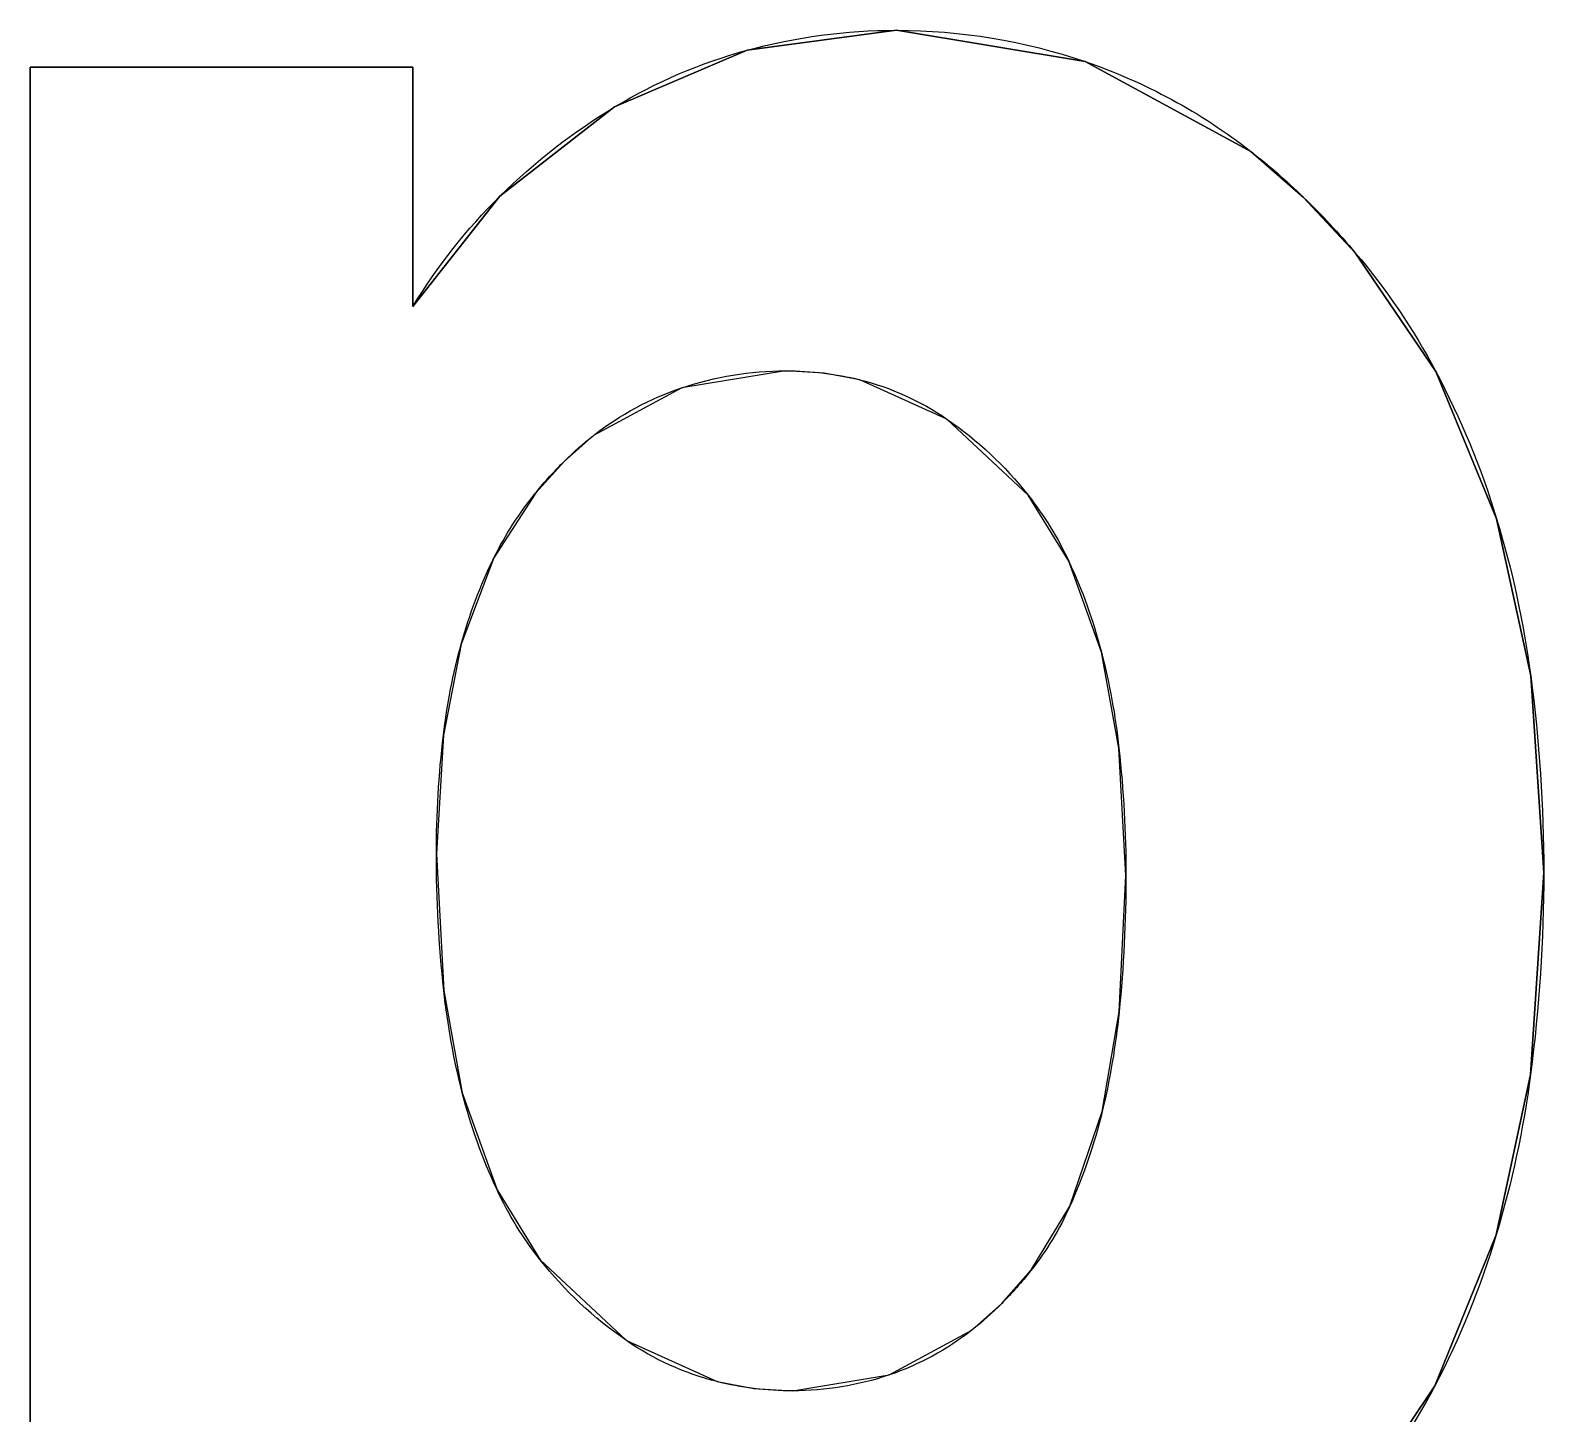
# Model space of a CAD drawing. Header units: millimetres. Extents: x -366 to 353, y -421 to 421.
# Drawn here: x -96.27 to -90.8, y -169.08 to -164.07 of the extents above; entities that cross this region are included whole.
import ezdxf

# ---------------------------------------------------------------- set-up
doc = ezdxf.new("R2010")
doc.units = ezdxf.units.MM
doc.header["$MEASUREMENT"] = 0
doc.layers.add('layer 1', color=7, linetype='Continuous')

msp = doc.modelspace()

# ---------------------------------------------------------------- linework, layer by layer
at = {"layer": 'layer 1', "color": 242}
for points, knots in [([(-96.274, -164.2041), (-96.274, -164.2041), (-96.274, -172.3404), (-96.274, -172.3404), (-96.274, -172.3404), (-96.274, -172.3404), (-96.274, -172.3404), (-96.274, -172.3404), (-96.274, -172.3404), (-96.274, -172.3404), (-94.7882, -172.3404), (-94.7882, -172.3404), (-94.7882, -172.3404), (-94.7882, -172.3404), (-94.7882, -172.3404), (-94.7882, -172.3404), (-94.7882, -172.3404), (-94.7882, -172.3404), (-94.7882, -169.3712), (-94.7882, -169.3712), (-94.7882, -169.3712), (-94.7882, -169.3712), (-94.7882, -169.3712), (-94.7882, -169.3712), (-94.7882, -169.3712), (-94.7882, -169.3712), (-94.3415, -169.8056), (-94.3415, -169.8056), (-94.3415, -169.8056), (-94.3415, -169.8056), (-94.3415, -169.8056), (-94.3415, -169.8056), (-94.3415, -169.8056), (-94.3415, -169.8056), (-93.9924, -170.0372), (-93.9924, -170.0372), (-93.9924, -170.0372), (-93.9924, -170.0372), (-93.9924, -170.0372), (-93.9924, -170.0372), (-93.9924, -170.0372), (-93.9924, -170.0372), (-93.6018, -170.1799), (-93.6018, -170.1799), (-93.6018, -170.1799), (-93.6018, -170.1799), (-93.6018, -170.1799), (-93.6018, -170.1799), (-93.6018, -170.1799), (-93.6018, -170.1799), (-93.1489, -170.2314), (-93.1489, -170.2314), (-93.1489, -170.2314), (-93.1489, -170.2314), (-93.1489, -170.2314), (-93.1489, -170.2314), (-93.1489, -170.2314), (-93.1489, -170.2314), (-92.9122, -170.219), (-92.9122, -170.219), (-92.9122, -170.219), (-92.9122, -170.219), (-92.9122, -170.219), (-92.9122, -170.219), (-92.9122, -170.219), (-92.9122, -170.219), (-92.69, -170.1829), (-92.69, -170.1829), (-92.69, -170.1829), (-92.69, -170.1829), (-92.69, -170.1829), (-92.69, -170.1829), (-92.69, -170.1829), (-92.69, -170.1829), (-92.0679, -169.9257), (-92.0679, -169.9257), (-92.0679, -169.9257), (-92.0679, -169.9257), (-92.0679, -169.9257), (-92.0679, -169.9257), (-92.0679, -169.9257), (-92.0679, -169.9257), (-91.4833, -169.4128), (-91.4833, -169.4128), (-91.4833, -169.4128), (-91.4833, -169.4128), (-91.4833, -169.4128), (-91.4833, -169.4128), (-91.4833, -169.4128), (-91.4833, -169.4128), (-91.1904, -168.9761), (-91.1904, -168.9761), (-91.1904, -168.9761), (-91.1904, -168.9761), (-91.1904, -168.9761), (-91.1904, -168.9761), (-91.1904, -168.9761), (-91.1904, -168.9761), (-90.9677, -168.4297), (-90.9677, -168.4297), (-90.9677, -168.4297), (-90.9677, -168.4297), (-90.9677, -168.4297), (-90.9677, -168.4297), (-90.9677, -168.4297), (-90.9677, -168.4297), (-90.8436, -167.849), (-90.8436, -167.849), (-90.8436, -167.849), (-90.8436, -167.849), (-90.8436, -167.849), (-90.8436, -167.849), (-90.8436, -167.849), (-90.8436, -167.849), (-90.7959, -167.1179), (-90.7959, -167.1179), (-90.7959, -167.1179), (-90.7959, -167.1179), (-90.7959, -167.1179), (-90.7959, -167.1179), (-90.7959, -167.1179), (-90.7959, -167.1179), (-90.8431, -166.4061), (-90.8431, -166.4061), (-90.8431, -166.4061), (-90.8431, -166.4061), (-90.8431, -166.4061), (-90.8431, -166.4061), (-90.8431, -166.4061), (-90.8431, -166.4061), (-90.9664, -165.8386), (-90.9664, -165.8386), (-90.9664, -165.8386), (-90.9664, -165.8386), (-90.9664, -165.8386), (-90.9664, -165.8386), (-90.9664, -165.8386), (-90.9664, -165.8386), (-91.1868, -165.3052), (-91.1868, -165.3052), (-91.1868, -165.3052), (-91.1868, -165.3052), (-91.1868, -165.3052), (-91.1868, -165.3052), (-91.1868, -165.3052), (-91.1868, -165.3052), (-91.478, -164.8756), (-91.478, -164.8756), (-91.478, -164.8756), (-91.478, -164.8756), (-91.478, -164.8756), (-91.478, -164.8756), (-91.478, -164.8756), (-91.478, -164.8756), (-91.6662, -164.6743), (-91.6662, -164.6743), (-91.6662, -164.6743), (-91.6662, -164.6743), (-91.6662, -164.6743), (-91.6662, -164.6743), (-91.6662, -164.6743), (-91.6662, -164.6743), (-91.8561, -164.5089), (-91.8561, -164.5089), (-91.8561, -164.5089), (-91.8561, -164.5089), (-91.8561, -164.5089), (-91.8561, -164.5089), (-91.8561, -164.5089), (-91.8561, -164.5089), (-92.4557, -164.1842), (-92.4557, -164.1842), (-92.4557, -164.1842), (-92.4557, -164.1842), (-92.4557, -164.1842), (-92.4557, -164.1842), (-92.4557, -164.1842), (-92.4557, -164.1842), (-93.1384, -164.0709), (-93.1384, -164.0709), (-93.1384, -164.0709), (-93.1384, -164.0709), (-93.1384, -164.0709), (-93.1384, -164.0709), (-93.1384, -164.0709), (-93.1384, -164.0709), (-93.6788, -164.143), (-93.6788, -164.143), (-93.6788, -164.143), (-93.6788, -164.143), (-93.6788, -164.143), (-93.6788, -164.143), (-93.6788, -164.143), (-93.6788, -164.143), (-94.1589, -164.3484), (-94.1589, -164.3484), (-94.1589, -164.3484), (-94.1589, -164.3484), (-94.1589, -164.3484), (-94.1589, -164.3484), (-94.1589, -164.3484), (-94.1589, -164.3484), (-94.5738, -164.6712), (-94.5738, -164.6712), (-94.5738, -164.6712), (-94.5738, -164.6712), (-94.5738, -164.6712), (-94.5738, -164.6712), (-94.5738, -164.6712), (-94.5738, -164.6712), (-94.8887, -165.0699), (-94.8887, -165.0699), (-94.8887, -165.0699), (-94.8887, -165.0699), (-94.8887, -165.0699), (-94.8887, -165.0699), (-94.8887, -165.0699), (-94.8887, -165.0699), (-94.8887, -164.2041), (-94.8887, -164.2041), (-94.8887, -164.2041), (-94.8887, -164.2041), (-94.8887, -164.2041), (-94.8887, -164.2041), (-94.8887, -164.2041), (-94.8887, -164.2041), (-96.274, -164.2041), (-96.274, -164.2041)], [0, 0, 0, 0, 0.017241, 0.017241, 0.017241, 0.017241, 0.034483, 0.034483, 0.034483, 0.034483, 0.051724, 0.051724, 0.051724, 0.051724, 0.068966, 0.068966, 0.068966, 0.068966, 0.086207, 0.086207, 0.086207, 0.086207, 0.103448, 0.103448, 0.103448, 0.103448, 0.12069, 0.12069, 0.12069, 0.12069, 0.137931, 0.137931, 0.137931, 0.137931, 0.155172, 0.155172, 0.155172, 0.155172, 0.172414, 0.172414, 0.172414, 0.172414, 0.189655, 0.189655, 0.189655, 0.189655, 0.206897, 0.206897, 0.206897, 0.206897, 0.224138, 0.224138, 0.224138, 0.224138, 0.241379, 0.241379, 0.241379, 0.241379, 0.258621, 0.258621, 0.258621, 0.258621, 0.275862, 0.275862, 0.275862, 0.275862, 0.293103, 0.293103, 0.293103, 0.293103, 0.310345, 0.310345, 0.310345, 0.310345, 0.327586, 0.327586, 0.327586, 0.327586, 0.344828, 0.344828, 0.344828, 0.344828, 0.362069, 0.362069, 0.362069, 0.362069, 0.37931, 0.37931, 0.37931, 0.37931, 0.396552, 0.396552, 0.396552, 0.396552, 0.413793, 0.413793, 0.413793, 0.413793, 0.431034, 0.431034, 0.431034, 0.431034, 0.448276, 0.448276, 0.448276, 0.448276, 0.465517, 0.465517, 0.465517, 0.465517, 0.482759, 0.482759, 0.482759, 0.482759, 0.5, 0.5, 0.5, 0.5, 0.517241, 0.517241, 0.517241, 0.517241, 0.534483, 0.534483, 0.534483, 0.534483, 0.551724, 0.551724, 0.551724, 0.551724, 0.568966, 0.568966, 0.568966, 0.568966, 0.586207, 0.586207, 0.586207, 0.586207, 0.603448, 0.603448, 0.603448, 0.603448, 0.62069, 0.62069, 0.62069, 0.62069, 0.637931, 0.637931, 0.637931, 0.637931, 0.655172, 0.655172, 0.655172, 0.655172, 0.672414, 0.672414, 0.672414, 0.672414, 0.689655, 0.689655, 0.689655, 0.689655, 0.706897, 0.706897, 0.706897, 0.706897, 0.724138, 0.724138, 0.724138, 0.724138, 0.741379, 0.741379, 0.741379, 0.741379, 0.758621, 0.758621, 0.758621, 0.758621, 0.775862, 0.775862, 0.775862, 0.775862, 0.793103, 0.793103, 0.793103, 0.793103, 0.810345, 0.810345, 0.810345, 0.810345, 0.827586, 0.827586, 0.827586, 0.827586, 0.844828, 0.844828, 0.844828, 0.844828, 0.862069, 0.862069, 0.862069, 0.862069, 0.87931, 0.87931, 0.87931, 0.87931, 0.896552, 0.896552, 0.896552, 0.896552, 0.913793, 0.913793, 0.913793, 0.913793, 0.931034, 0.931034, 0.931034, 0.931034, 0.948276, 0.948276, 0.948276, 0.948276, 0.965517, 0.965517, 0.965517, 0.965517, 1, 1, 1, 1]), ([(-93.1384, -164.0709), (-93.3209, -164.0709), (-93.5027, -164.0951), (-93.6788, -164.143), (-93.6788, -164.143), (-93.6788, -164.143), (-93.1384, -164.0709), (-93.1384, -164.0709)], [0, 0, 0, 0, 0.333333, 0.333333, 0.333333, 0.333333, 1, 1, 1, 1]), ([(-92.4557, -164.1842), (-92.6755, -164.1092), (-92.9062, -164.0709), (-93.1384, -164.0709), (-93.1384, -164.0709), (-93.1384, -164.0709), (-92.4557, -164.1842), (-92.4557, -164.1842)], [0, 0, 0, 0, 0.333333, 0.333333, 0.333333, 0.333333, 1, 1, 1, 1]), ([(-93.6788, -164.143), (-93.8476, -164.1889), (-94.0092, -164.258), (-94.1589, -164.3484), (-94.1589, -164.3484), (-94.1589, -164.3484), (-93.6788, -164.143), (-93.6788, -164.143)], [0, 0, 0, 0, 0.333333, 0.333333, 0.333333, 0.333333, 1, 1, 1, 1]), ([(-96.274, -164.2041), (-96.274, -164.2041), (-96.274, -172.3404), (-96.274, -172.3404), (-96.274, -172.3404), (-96.274, -172.3404), (-96.274, -164.2041), (-96.274, -164.2041)], [0, 0, 0, 0, 0.333333, 0.333333, 0.333333, 0.333333, 1, 1, 1, 1]), ([(-94.8887, -164.2041), (-94.8887, -164.2041), (-96.274, -164.2041), (-96.274, -164.2041), (-96.274, -164.2041), (-96.274, -164.2041), (-94.8887, -164.2041), (-94.8887, -164.2041)], [0, 0, 0, 0, 0.333333, 0.333333, 0.333333, 0.333333, 1, 1, 1, 1]), ([(-94.8887, -165.0699), (-94.8887, -165.0699), (-94.8887, -164.2041), (-94.8887, -164.2041), (-94.8887, -164.2041), (-94.8887, -164.2041), (-94.8887, -165.0699), (-94.8887, -165.0699)], [0, 0, 0, 0, 0.333333, 0.333333, 0.333333, 0.333333, 1, 1, 1, 1]), ([(-91.8561, -164.5089), (-92.0364, -164.368), (-92.2391, -164.2582), (-92.4557, -164.1842), (-92.4557, -164.1842), (-92.4557, -164.1842), (-91.8561, -164.5089), (-91.8561, -164.5089)], [0, 0, 0, 0, 0.333333, 0.333333, 0.333333, 0.333333, 1, 1, 1, 1]), ([(-94.1589, -164.3484), (-94.3095, -164.4392), (-94.4487, -164.5475), (-94.5738, -164.6712), (-94.5738, -164.6712), (-94.5738, -164.6712), (-94.1589, -164.3484), (-94.1589, -164.3484)], [0, 0, 0, 0, 0.333333, 0.333333, 0.333333, 0.333333, 1, 1, 1, 1]), ([(-91.6662, -164.6743), (-91.7265, -164.6159), (-91.7899, -164.5606), (-91.8561, -164.5089), (-91.8561, -164.5089), (-91.8561, -164.5089), (-91.6662, -164.6743), (-91.6662, -164.6743)], [0, 0, 0, 0, 0.333333, 0.333333, 0.333333, 0.333333, 1, 1, 1, 1]), ([(-94.5738, -164.6712), (-94.6947, -164.7907), (-94.8004, -164.9246), (-94.8887, -165.0699), (-94.8887, -165.0699), (-94.8887, -165.0699), (-94.5738, -164.6712), (-94.5738, -164.6712)], [0, 0, 0, 0, 0.333333, 0.333333, 0.333333, 0.333333, 1, 1, 1, 1]), ([(-91.478, -164.8756), (-91.5374, -164.8055), (-91.6003, -164.7383), (-91.6662, -164.6743), (-91.6662, -164.6743), (-91.6662, -164.6743), (-91.478, -164.8756), (-91.478, -164.8756)], [0, 0, 0, 0, 0.333333, 0.333333, 0.333333, 0.333333, 1, 1, 1, 1]), ([(-91.1868, -165.3052), (-91.2682, -165.152), (-91.3658, -165.008), (-91.478, -164.8756), (-91.478, -164.8756), (-91.478, -164.8756), (-91.1868, -165.3052), (-91.1868, -165.3052)], [0, 0, 0, 0, 0.333333, 0.333333, 0.333333, 0.333333, 1, 1, 1, 1]), ([(-94.7773, -167.5446), (-94.7773, -167.5446), (-94.804, -167.0513), (-94.804, -167.0513), (-94.804, -167.0513), (-94.804, -167.0513), (-94.804, -167.0513), (-94.804, -167.0513), (-94.804, -167.0513), (-94.804, -167.0513), (-94.7787, -166.6218), (-94.7787, -166.6218), (-94.7787, -166.6218), (-94.7787, -166.6218), (-94.7787, -166.6218), (-94.7787, -166.6218), (-94.7787, -166.6218), (-94.7787, -166.6218), (-94.7141, -166.2916), (-94.7141, -166.2916), (-94.7141, -166.2916), (-94.7141, -166.2916), (-94.7141, -166.2916), (-94.7141, -166.2916), (-94.7141, -166.2916), (-94.7141, -166.2916), (-94.5956, -165.9796), (-94.5956, -165.9796), (-94.5956, -165.9796), (-94.5956, -165.9796), (-94.5956, -165.9796), (-94.5956, -165.9796), (-94.5956, -165.9796), (-94.5956, -165.9796), (-94.4445, -165.7442), (-94.4445, -165.7442), (-94.4445, -165.7442), (-94.4445, -165.7442), (-94.4445, -165.7442), (-94.4445, -165.7442), (-94.4445, -165.7442), (-94.4445, -165.7442), (-94.3409, -165.6301), (-94.3409, -165.6301), (-94.3409, -165.6301), (-94.3409, -165.6301), (-94.3409, -165.6301), (-94.3409, -165.6301), (-94.3409, -165.6301), (-94.3409, -165.6301), (-94.2351, -165.5368), (-94.2351, -165.5368), (-94.2351, -165.5368), (-94.2351, -165.5368), (-94.2351, -165.5368), (-94.2351, -165.5368), (-94.2351, -165.5368), (-94.2351, -165.5368), (-93.9155, -165.3644), (-93.9155, -165.3644), (-93.9155, -165.3644), (-93.9155, -165.3644), (-93.9155, -165.3644), (-93.9155, -165.3644), (-93.9155, -165.3644), (-93.9155, -165.3644), (-93.5402, -165.303), (-93.5402, -165.303), (-93.5402, -165.303), (-93.5402, -165.303), (-93.5402, -165.303), (-93.5402, -165.303), (-93.5402, -165.303), (-93.5402, -165.303), (-93.401, -165.3113), (-93.401, -165.3113), (-93.401, -165.3113), (-93.401, -165.3113), (-93.401, -165.3113), (-93.401, -165.3113), (-93.401, -165.3113), (-93.401, -165.3113), (-93.2718, -165.3353), (-93.2718, -165.3353), (-93.2718, -165.3353), (-93.2718, -165.3353), (-93.2718, -165.3353), (-93.2718, -165.3353), (-93.2718, -165.3353), (-93.2718, -165.3353), (-92.9567, -165.4774), (-92.9567, -165.4774), (-92.9567, -165.4774), (-92.9567, -165.4774), (-92.9567, -165.4774), (-92.9567, -165.4774), (-92.9567, -165.4774), (-92.9567, -165.4774), (-92.6625, -165.7525), (-92.6625, -165.7525), (-92.6625, -165.7525), (-92.6625, -165.7525), (-92.6625, -165.7525), (-92.6625, -165.7525), (-92.6625, -165.7525), (-92.6625, -165.7525), (-92.515, -165.992), (-92.515, -165.992), (-92.515, -165.992), (-92.515, -165.992), (-92.515, -165.992), (-92.515, -165.992), (-92.515, -165.992), (-92.515, -165.992), (-92.3968, -166.3214), (-92.3968, -166.3214), (-92.3968, -166.3214), (-92.3968, -166.3214), (-92.3968, -166.3214), (-92.3968, -166.3214), (-92.3968, -166.3214), (-92.3968, -166.3214), (-92.3334, -166.6687), (-92.3334, -166.6687), (-92.3334, -166.6687), (-92.3334, -166.6687), (-92.3334, -166.6687), (-92.3334, -166.6687), (-92.3334, -166.6687), (-92.3334, -166.6687), (-92.3082, -167.1289), (-92.3082, -167.1289), (-92.3082, -167.1289), (-92.3082, -167.1289), (-92.3082, -167.1289), (-92.3082, -167.1289), (-92.3082, -167.1289), (-92.3082, -167.1289), (-92.333, -167.6227), (-92.333, -167.6227), (-92.333, -167.6227), (-92.333, -167.6227), (-92.333, -167.6227), (-92.333, -167.6227), (-92.333, -167.6227), (-92.333, -167.6227), (-92.3941, -167.983), (-92.3941, -167.983), (-92.3941, -167.983), (-92.3941, -167.983), (-92.3941, -167.983), (-92.3941, -167.983), (-92.3941, -167.983), (-92.3941, -167.983), (-92.5109, -168.3253), (-92.5109, -168.3253), (-92.5109, -168.3253), (-92.5109, -168.3253), (-92.5109, -168.3253), (-92.5109, -168.3253), (-92.5109, -168.3253), (-92.5109, -168.3253), (-92.6519, -168.5581), (-92.6519, -168.5581), (-92.6519, -168.5581), (-92.6519, -168.5581), (-92.6519, -168.5581), (-92.6519, -168.5581), (-92.6519, -168.5581), (-92.6519, -168.5581), (-92.7578, -168.6778), (-92.7578, -168.6778), (-92.7578, -168.6778), (-92.7578, -168.6778), (-92.7578, -168.6778), (-92.7578, -168.6778), (-92.7578, -168.6778), (-92.7578, -168.6778), (-92.8655, -168.7738), (-92.8655, -168.7738), (-92.8655, -168.7738), (-92.8655, -168.7738), (-92.8655, -168.7738), (-92.8655, -168.7738), (-92.8655, -168.7738), (-92.8655, -168.7738), (-93.1655, -168.9363), (-93.1655, -168.9363), (-93.1655, -168.9363), (-93.1655, -168.9363), (-93.1655, -168.9363), (-93.1655, -168.9363), (-93.1655, -168.9363), (-93.1655, -168.9363), (-93.5138, -168.9938), (-93.5138, -168.9938), (-93.5138, -168.9938), (-93.5138, -168.9938), (-93.5138, -168.9938), (-93.5138, -168.9938), (-93.5138, -168.9938), (-93.5138, -168.9938), (-93.6556, -168.9852), (-93.6556, -168.9852), (-93.6556, -168.9852), (-93.6556, -168.9852), (-93.6556, -168.9852), (-93.6556, -168.9852), (-93.6556, -168.9852), (-93.6556, -168.9852), (-93.7881, -168.9604), (-93.7881, -168.9604), (-93.7881, -168.9604), (-93.7881, -168.9604), (-93.7881, -168.9604), (-93.7881, -168.9604), (-93.7881, -168.9604), (-93.7881, -168.9604), (-94.1161, -168.8117), (-94.1161, -168.8117), (-94.1161, -168.8117), (-94.1161, -168.8117), (-94.1161, -168.8117), (-94.1161, -168.8117), (-94.1161, -168.8117), (-94.1161, -168.8117), (-94.4286, -168.5192), (-94.4286, -168.5192), (-94.4286, -168.5192), (-94.4286, -168.5192), (-94.4286, -168.5192), (-94.4286, -168.5192), (-94.4286, -168.5192), (-94.4286, -168.5192), (-94.5846, -168.2663), (-94.5846, -168.2663), (-94.5846, -168.2663), (-94.5846, -168.2663), (-94.5846, -168.2663), (-94.5846, -168.2663), (-94.5846, -168.2663), (-94.5846, -168.2663), (-94.7102, -167.915), (-94.7102, -167.915), (-94.7102, -167.915), (-94.7102, -167.915), (-94.7102, -167.915), (-94.7102, -167.915), (-94.7102, -167.915), (-94.7102, -167.915), (-94.7773, -167.5446), (-94.7773, -167.5446)], [0, 0, 0, 0, 0.015625, 0.015625, 0.015625, 0.015625, 0.03125, 0.03125, 0.03125, 0.03125, 0.046875, 0.046875, 0.046875, 0.046875, 0.0625, 0.0625, 0.0625, 0.0625, 0.078125, 0.078125, 0.078125, 0.078125, 0.09375, 0.09375, 0.09375, 0.09375, 0.109375, 0.109375, 0.109375, 0.109375, 0.125, 0.125, 0.125, 0.125, 0.140625, 0.140625, 0.140625, 0.140625, 0.15625, 0.15625, 0.15625, 0.15625, 0.171875, 0.171875, 0.171875, 0.171875, 0.1875, 0.1875, 0.1875, 0.1875, 0.203125, 0.203125, 0.203125, 0.203125, 0.21875, 0.21875, 0.21875, 0.21875, 0.234375, 0.234375, 0.234375, 0.234375, 0.25, 0.25, 0.25, 0.25, 0.265625, 0.265625, 0.265625, 0.265625, 0.28125, 0.28125, 0.28125, 0.28125, 0.296875, 0.296875, 0.296875, 0.296875, 0.3125, 0.3125, 0.3125, 0.3125, 0.328125, 0.328125, 0.328125, 0.328125, 0.34375, 0.34375, 0.34375, 0.34375, 0.359375, 0.359375, 0.359375, 0.359375, 0.375, 0.375, 0.375, 0.375, 0.390625, 0.390625, 0.390625, 0.390625, 0.40625, 0.40625, 0.40625, 0.40625, 0.421875, 0.421875, 0.421875, 0.421875, 0.4375, 0.4375, 0.4375, 0.4375, 0.453125, 0.453125, 0.453125, 0.453125, 0.46875, 0.46875, 0.46875, 0.46875, 0.484375, 0.484375, 0.484375, 0.484375, 0.5, 0.5, 0.5, 0.5, 0.515625, 0.515625, 0.515625, 0.515625, 0.53125, 0.53125, 0.53125, 0.53125, 0.546875, 0.546875, 0.546875, 0.546875, 0.5625, 0.5625, 0.5625, 0.5625, 0.578125, 0.578125, 0.578125, 0.578125, 0.59375, 0.59375, 0.59375, 0.59375, 0.609375, 0.609375, 0.609375, 0.609375, 0.625, 0.625, 0.625, 0.625, 0.640625, 0.640625, 0.640625, 0.640625, 0.65625, 0.65625, 0.65625, 0.65625, 0.671875, 0.671875, 0.671875, 0.671875, 0.6875, 0.6875, 0.6875, 0.6875, 0.703125, 0.703125, 0.703125, 0.703125, 0.71875, 0.71875, 0.71875, 0.71875, 0.734375, 0.734375, 0.734375, 0.734375, 0.75, 0.75, 0.75, 0.75, 0.765625, 0.765625, 0.765625, 0.765625, 0.78125, 0.78125, 0.78125, 0.78125, 0.796875, 0.796875, 0.796875, 0.796875, 0.8125, 0.8125, 0.8125, 0.8125, 0.828125, 0.828125, 0.828125, 0.828125, 0.84375, 0.84375, 0.84375, 0.84375, 0.859375, 0.859375, 0.859375, 0.859375, 0.875, 0.875, 0.875, 0.875, 0.890625, 0.890625, 0.890625, 0.890625, 0.90625, 0.90625, 0.90625, 0.90625, 0.921875, 0.921875, 0.921875, 0.921875, 0.9375, 0.9375, 0.9375, 0.9375, 0.953125, 0.953125, 0.953125, 0.953125, 0.96875, 0.96875, 0.96875, 0.96875, 1, 1, 1, 1]), ([(-93.5402, -165.303), (-93.6678, -165.303), (-93.7946, -165.3237), (-93.9155, -165.3644), (-93.9155, -165.3644), (-93.9155, -165.3644), (-93.5402, -165.303), (-93.5402, -165.303)], [0, 0, 0, 0, 0.333333, 0.333333, 0.333333, 0.333333, 1, 1, 1, 1]), ([(-93.401, -165.3113), (-93.4472, -165.3058), (-93.4937, -165.303), (-93.5402, -165.303), (-93.5402, -165.303), (-93.5402, -165.303), (-93.401, -165.3113), (-93.401, -165.3113)], [0, 0, 0, 0, 0.333333, 0.333333, 0.333333, 0.333333, 1, 1, 1, 1]), ([(-93.2718, -165.3353), (-93.3143, -165.3246), (-93.3575, -165.3166), (-93.401, -165.3113), (-93.401, -165.3113), (-93.401, -165.3113), (-93.2718, -165.3353), (-93.2718, -165.3353)], [0, 0, 0, 0, 0.333333, 0.333333, 0.333333, 0.333333, 1, 1, 1, 1]), ([(-90.9664, -165.8386), (-91.0225, -165.6541), (-91.0963, -165.4755), (-91.1868, -165.3052), (-91.1868, -165.3052), (-91.1868, -165.3052), (-90.9664, -165.8386), (-90.9664, -165.8386)], [0, 0, 0, 0, 0.333333, 0.333333, 0.333333, 0.333333, 1, 1, 1, 1]), ([(-93.9155, -165.3644), (-94.0311, -165.4033), (-94.1392, -165.4616), (-94.2351, -165.5368), (-94.2351, -165.5368), (-94.2351, -165.5368), (-93.9155, -165.3644), (-93.9155, -165.3644)], [0, 0, 0, 0, 0.333333, 0.333333, 0.333333, 0.333333, 1, 1, 1, 1]), ([(-92.9567, -165.4774), (-93.0525, -165.4118), (-93.1592, -165.3636), (-93.2718, -165.3353), (-93.2718, -165.3353), (-93.2718, -165.3353), (-92.9567, -165.4774), (-92.9567, -165.4774)], [0, 0, 0, 0, 0.333333, 0.333333, 0.333333, 0.333333, 1, 1, 1, 1]), ([(-92.6625, -165.7525), (-92.7461, -165.6464), (-92.8453, -165.5537), (-92.9567, -165.4774), (-92.9567, -165.4774), (-92.9567, -165.4774), (-92.6625, -165.7525), (-92.6625, -165.7525)], [0, 0, 0, 0, 0.333333, 0.333333, 0.333333, 0.333333, 1, 1, 1, 1]), ([(-94.2351, -165.5368), (-94.2722, -165.5658), (-94.3075, -165.5969), (-94.3409, -165.6301), (-94.3409, -165.6301), (-94.3409, -165.6301), (-94.2351, -165.5368), (-94.2351, -165.5368)], [0, 0, 0, 0, 0.333333, 0.333333, 0.333333, 0.333333, 1, 1, 1, 1]), ([(-94.3409, -165.6301), (-94.3774, -165.6662), (-94.412, -165.7044), (-94.4445, -165.7442), (-94.4445, -165.7442), (-94.4445, -165.7442), (-94.3409, -165.6301), (-94.3409, -165.6301)], [0, 0, 0, 0, 0.333333, 0.333333, 0.333333, 0.333333, 1, 1, 1, 1]), ([(-94.4445, -165.7442), (-94.5036, -165.8167), (-94.5543, -165.8957), (-94.5956, -165.9796), (-94.5956, -165.9796), (-94.5956, -165.9796), (-94.4445, -165.7442), (-94.4445, -165.7442)], [0, 0, 0, 0, 0.333333, 0.333333, 0.333333, 0.333333, 1, 1, 1, 1]), ([(-92.515, -165.992), (-92.5548, -165.9067), (-92.6043, -165.8264), (-92.6625, -165.7525), (-92.6625, -165.7525), (-92.6625, -165.7525), (-92.515, -165.992), (-92.515, -165.992)], [0, 0, 0, 0, 0.333333, 0.333333, 0.333333, 0.333333, 1, 1, 1, 1]), ([(-90.8431, -166.4061), (-90.8687, -166.2139), (-90.91, -166.0241), (-90.9664, -165.8386), (-90.9664, -165.8386), (-90.9664, -165.8386), (-90.8431, -166.4061), (-90.8431, -166.4061)], [0, 0, 0, 0, 0.333333, 0.333333, 0.333333, 0.333333, 1, 1, 1, 1]), ([(-94.5956, -165.9796), (-94.6449, -166.0796), (-94.6846, -166.1841), (-94.7141, -166.2916), (-94.7141, -166.2916), (-94.7141, -166.2916), (-94.5956, -165.9796), (-94.5956, -165.9796)], [0, 0, 0, 0, 0.333333, 0.333333, 0.333333, 0.333333, 1, 1, 1, 1]), ([(-92.3968, -166.3214), (-92.4259, -166.2082), (-92.4655, -166.0979), (-92.515, -165.992), (-92.515, -165.992), (-92.515, -165.992), (-92.3968, -166.3214), (-92.3968, -166.3214)], [0, 0, 0, 0, 0.333333, 0.333333, 0.333333, 0.333333, 1, 1, 1, 1]), ([(-94.7141, -166.2916), (-94.7439, -166.3999), (-94.7655, -166.5102), (-94.7787, -166.6218), (-94.7787, -166.6218), (-94.7787, -166.6218), (-94.7141, -166.2916), (-94.7141, -166.2916)], [0, 0, 0, 0, 0.333333, 0.333333, 0.333333, 0.333333, 1, 1, 1, 1]), ([(-92.3334, -166.6687), (-92.3462, -166.5516), (-92.3674, -166.4355), (-92.3968, -166.3214), (-92.3968, -166.3214), (-92.3968, -166.3214), (-92.3334, -166.6687), (-92.3334, -166.6687)], [0, 0, 0, 0, 0.333333, 0.333333, 0.333333, 0.333333, 1, 1, 1, 1]), ([(-90.7959, -167.1179), (-90.7959, -166.8798), (-90.8117, -166.6421), (-90.8431, -166.4061), (-90.8431, -166.4061), (-90.8431, -166.4061), (-90.7959, -167.1179), (-90.7959, -167.1179)], [0, 0, 0, 0, 0.333333, 0.333333, 0.333333, 0.333333, 1, 1, 1, 1]), ([(-94.7787, -166.6218), (-94.7956, -166.7643), (-94.804, -166.9077), (-94.804, -167.0513), (-94.804, -167.0513), (-94.804, -167.0513), (-94.7787, -166.6218), (-94.7787, -166.6218)], [0, 0, 0, 0, 0.333333, 0.333333, 0.333333, 0.333333, 1, 1, 1, 1]), ([(-92.3082, -167.1289), (-92.3082, -166.9752), (-92.3166, -166.8215), (-92.3334, -166.6687), (-92.3334, -166.6687), (-92.3334, -166.6687), (-92.3082, -167.1289), (-92.3082, -167.1289)], [0, 0, 0, 0, 0.333333, 0.333333, 0.333333, 0.333333, 1, 1, 1, 1]), ([(-94.804, -167.0513), (-94.804, -167.2161), (-94.7951, -167.3808), (-94.7773, -167.5446), (-94.7773, -167.5446), (-94.7773, -167.5446), (-94.804, -167.0513), (-94.804, -167.0513)], [0, 0, 0, 0, 0.333333, 0.333333, 0.333333, 0.333333, 1, 1, 1, 1]), ([(-92.333, -167.6227), (-92.3165, -167.4587), (-92.3082, -167.2939), (-92.3082, -167.129), (-92.3082, -167.129), (-92.3082, -167.129), (-92.333, -167.6227), (-92.333, -167.6227)], [0, 0, 0, 0, 0.333333, 0.333333, 0.333333, 0.333333, 1, 1, 1, 1]), ([(-90.8436, -167.849), (-90.8118, -167.6066), (-90.7959, -167.3624), (-90.7959, -167.1179), (-90.7959, -167.1179), (-90.7959, -167.1179), (-90.8436, -167.849), (-90.8436, -167.849)], [0, 0, 0, 0, 0.333333, 0.333333, 0.333333, 0.333333, 1, 1, 1, 1]), ([(-94.7773, -167.5446), (-94.7637, -167.6695), (-94.7413, -167.7933), (-94.7102, -167.915), (-94.7102, -167.915), (-94.7102, -167.915), (-94.7773, -167.5446), (-94.7773, -167.5446)], [0, 0, 0, 0, 0.333333, 0.333333, 0.333333, 0.333333, 1, 1, 1, 1]), ([(-92.3941, -167.983), (-92.3656, -167.8644), (-92.3452, -167.7441), (-92.333, -167.6227), (-92.333, -167.6227), (-92.333, -167.6227), (-92.3941, -167.983), (-92.3941, -167.983)], [0, 0, 0, 0, 0.333333, 0.333333, 0.333333, 0.333333, 1, 1, 1, 1]), ([(-90.9677, -168.4297), (-90.9109, -168.2398), (-90.8693, -168.0456), (-90.8436, -167.849), (-90.8436, -167.849), (-90.8436, -167.849), (-90.9677, -168.4297), (-90.9677, -168.4297)], [0, 0, 0, 0, 0.333333, 0.333333, 0.333333, 0.333333, 1, 1, 1, 1]), ([(-94.7102, -167.915), (-94.6793, -168.0357), (-94.6373, -168.1533), (-94.5846, -168.2663), (-94.5846, -168.2663), (-94.5846, -168.2663), (-94.7102, -167.915), (-94.7102, -167.915)], [0, 0, 0, 0, 0.333333, 0.333333, 0.333333, 0.333333, 1, 1, 1, 1]), ([(-92.5109, -168.3253), (-92.4615, -168.215), (-92.4224, -168.1004), (-92.3941, -167.983), (-92.3941, -167.983), (-92.3941, -167.983), (-92.5109, -168.3253), (-92.5109, -168.3253)], [0, 0, 0, 0, 0.333333, 0.333333, 0.333333, 0.333333, 1, 1, 1, 1]), ([(-94.5846, -168.2663), (-94.5426, -168.3564), (-94.4903, -168.4413), (-94.4286, -168.5192), (-94.4286, -168.5192), (-94.4286, -168.5192), (-94.5846, -168.2663), (-94.5846, -168.2663)], [0, 0, 0, 0, 0.333333, 0.333333, 0.333333, 0.333333, 1, 1, 1, 1]), ([(-92.6519, -168.5581), (-92.5955, -168.4866), (-92.5481, -168.4084), (-92.5109, -168.3253), (-92.5109, -168.3253), (-92.5109, -168.3253), (-92.6519, -168.5581), (-92.6519, -168.5581)], [0, 0, 0, 0, 0.333333, 0.333333, 0.333333, 0.333333, 1, 1, 1, 1]), ([(-91.1904, -168.9761), (-91.0989, -168.8015), (-91.0243, -168.6186), (-90.9677, -168.4297), (-90.9677, -168.4297), (-90.9677, -168.4297), (-91.1904, -168.9761), (-91.1904, -168.9761)], [0, 0, 0, 0, 0.333333, 0.333333, 0.333333, 0.333333, 1, 1, 1, 1]), ([(-94.4286, -168.5192), (-94.3396, -168.6317), (-94.2343, -168.7303), (-94.1161, -168.8117), (-94.1161, -168.8117), (-94.1161, -168.8117), (-94.4286, -168.5192), (-94.4286, -168.5192)], [0, 0, 0, 0, 0.333333, 0.333333, 0.333333, 0.333333, 1, 1, 1, 1]), ([(-92.7578, -168.6778), (-92.7203, -168.6399), (-92.6849, -168.5999), (-92.6519, -168.5581), (-92.6519, -168.5581), (-92.6519, -168.5581), (-92.7578, -168.6778), (-92.7578, -168.6778)], [0, 0, 0, 0, 0.333333, 0.333333, 0.333333, 0.333333, 1, 1, 1, 1]), ([(-92.8655, -168.7738), (-92.8276, -168.7441), (-92.7916, -168.712), (-92.7578, -168.6778), (-92.7578, -168.6778), (-92.7578, -168.6778), (-92.8655, -168.7738), (-92.8655, -168.7738)], [0, 0, 0, 0, 0.333333, 0.333333, 0.333333, 0.333333, 1, 1, 1, 1]), ([(-93.1655, -168.9363), (-93.057, -168.8995), (-92.9556, -168.8445), (-92.8655, -168.7738), (-92.8655, -168.7738), (-92.8655, -168.7738), (-93.1655, -168.9363), (-93.1655, -168.9363)], [0, 0, 0, 0, 0.333333, 0.333333, 0.333333, 0.333333, 1, 1, 1, 1]), ([(-94.1161, -168.8117), (-94.0165, -168.8803), (-93.9054, -168.9307), (-93.7881, -168.9604), (-93.7881, -168.9604), (-93.7881, -168.9604), (-94.1161, -168.8117), (-94.1161, -168.8117)], [0, 0, 0, 0, 0.333333, 0.333333, 0.333333, 0.333333, 1, 1, 1, 1]), ([(-93.5138, -168.9938), (-93.3953, -168.9938), (-93.2777, -168.9743), (-93.1655, -168.9363), (-93.1655, -168.9363), (-93.1655, -168.9363), (-93.5138, -168.9938), (-93.5138, -168.9938)], [0, 0, 0, 0, 0.333333, 0.333333, 0.333333, 0.333333, 1, 1, 1, 1]), ([(-93.7881, -168.9604), (-93.7445, -168.9715), (-93.7003, -168.9798), (-93.6556, -168.9852), (-93.6556, -168.9852), (-93.6556, -168.9852), (-93.7881, -168.9604), (-93.7881, -168.9604)], [0, 0, 0, 0, 0.333333, 0.333333, 0.333333, 0.333333, 1, 1, 1, 1]), ([(-93.6556, -168.9852), (-93.6086, -168.9909), (-93.5612, -168.9938), (-93.5138, -168.9938), (-93.5138, -168.9938), (-93.5138, -168.9938), (-93.6556, -168.9852), (-93.6556, -168.9852)], [0, 0, 0, 0, 0.333333, 0.333333, 0.333333, 0.333333, 1, 1, 1, 1]), ([(-91.4833, -169.4128), (-91.3703, -169.2782), (-91.2721, -169.1317), (-91.1904, -168.9761), (-91.1904, -168.9761), (-91.1904, -168.9761), (-91.4833, -169.4128), (-91.4833, -169.4128)], [0, 0, 0, 0, 0.333333, 0.333333, 0.333333, 0.333333, 1, 1, 1, 1])]:
    msp.add_open_spline(points, degree=3, knots=knots, dxfattribs=at)
at = {"layer": 'layer 1', "color": 242, "lineweight": 9}
for points, knots in [([(-96.274, -164.2041), (-96.274, -164.2041), (-96.274, -172.3404), (-96.274, -172.3404), (-96.274, -172.3404), (-96.274, -172.3404), (-96.274, -172.3404), (-96.274, -172.3404), (-96.274, -172.3404), (-96.274, -172.3404), (-94.7882, -172.3404), (-94.7882, -172.3404), (-94.7882, -172.3404), (-94.7882, -172.3404), (-94.7882, -172.3404), (-94.7882, -172.3404), (-94.7882, -172.3404), (-94.7882, -172.3404), (-94.7882, -169.3712), (-94.7882, -169.3712), (-94.7882, -169.3712), (-94.7882, -169.3712), (-94.7882, -169.3712), (-94.7882, -169.3712), (-94.7882, -169.3712), (-94.7882, -169.3712), (-94.3415, -169.8056), (-94.3415, -169.8056), (-94.3415, -169.8056), (-94.3415, -169.8056), (-94.3415, -169.8056), (-94.3415, -169.8056), (-94.3415, -169.8056), (-94.3415, -169.8056), (-93.9924, -170.0372), (-93.9924, -170.0372), (-93.9924, -170.0372), (-93.9924, -170.0372), (-93.9924, -170.0372), (-93.9924, -170.0372), (-93.9924, -170.0372), (-93.9924, -170.0372), (-93.6018, -170.1799), (-93.6018, -170.1799), (-93.6018, -170.1799), (-93.6018, -170.1799), (-93.6018, -170.1799), (-93.6018, -170.1799), (-93.6018, -170.1799), (-93.6018, -170.1799), (-93.1489, -170.2314), (-93.1489, -170.2314), (-93.1489, -170.2314), (-93.1489, -170.2314), (-93.1489, -170.2314), (-93.1489, -170.2314), (-93.1489, -170.2314), (-93.1489, -170.2314), (-92.9122, -170.219), (-92.9122, -170.219), (-92.9122, -170.219), (-92.9122, -170.219), (-92.9122, -170.219), (-92.9122, -170.219), (-92.9122, -170.219), (-92.9122, -170.219), (-92.69, -170.1829), (-92.69, -170.1829), (-92.69, -170.1829), (-92.69, -170.1829), (-92.69, -170.1829), (-92.69, -170.1829), (-92.69, -170.1829), (-92.69, -170.1829), (-92.0679, -169.9257), (-92.0679, -169.9257), (-92.0679, -169.9257), (-92.0679, -169.9257), (-92.0679, -169.9257), (-92.0679, -169.9257), (-92.0679, -169.9257), (-92.0679, -169.9257), (-91.4833, -169.4128), (-91.4833, -169.4128), (-91.4833, -169.4128), (-91.4833, -169.4128), (-91.4833, -169.4128), (-91.4833, -169.4128), (-91.4833, -169.4128), (-91.4833, -169.4128), (-91.1904, -168.9761), (-91.1904, -168.9761), (-91.1904, -168.9761), (-91.1904, -168.9761), (-91.1904, -168.9761), (-91.1904, -168.9761), (-91.1904, -168.9761), (-91.1904, -168.9761), (-90.9677, -168.4297), (-90.9677, -168.4297), (-90.9677, -168.4297), (-90.9677, -168.4297), (-90.9677, -168.4297), (-90.9677, -168.4297), (-90.9677, -168.4297), (-90.9677, -168.4297), (-90.8436, -167.849), (-90.8436, -167.849), (-90.8436, -167.849), (-90.8436, -167.849), (-90.8436, -167.849), (-90.8436, -167.849), (-90.8436, -167.849), (-90.8436, -167.849), (-90.7959, -167.1179), (-90.7959, -167.1179), (-90.7959, -167.1179), (-90.7959, -167.1179), (-90.7959, -167.1179), (-90.7959, -167.1179), (-90.7959, -167.1179), (-90.7959, -167.1179), (-90.8431, -166.4061), (-90.8431, -166.4061), (-90.8431, -166.4061), (-90.8431, -166.4061), (-90.8431, -166.4061), (-90.8431, -166.4061), (-90.8431, -166.4061), (-90.8431, -166.4061), (-90.9664, -165.8386), (-90.9664, -165.8386), (-90.9664, -165.8386), (-90.9664, -165.8386), (-90.9664, -165.8386), (-90.9664, -165.8386), (-90.9664, -165.8386), (-90.9664, -165.8386), (-91.1868, -165.3052), (-91.1868, -165.3052), (-91.1868, -165.3052), (-91.1868, -165.3052), (-91.1868, -165.3052), (-91.1868, -165.3052), (-91.1868, -165.3052), (-91.1868, -165.3052), (-91.478, -164.8756), (-91.478, -164.8756), (-91.478, -164.8756), (-91.478, -164.8756), (-91.478, -164.8756), (-91.478, -164.8756), (-91.478, -164.8756), (-91.478, -164.8756), (-91.6662, -164.6743), (-91.6662, -164.6743), (-91.6662, -164.6743), (-91.6662, -164.6743), (-91.6662, -164.6743), (-91.6662, -164.6743), (-91.6662, -164.6743), (-91.6662, -164.6743), (-91.8561, -164.5089), (-91.8561, -164.5089), (-91.8561, -164.5089), (-91.8561, -164.5089), (-91.8561, -164.5089), (-91.8561, -164.5089), (-91.8561, -164.5089), (-91.8561, -164.5089), (-92.4557, -164.1842), (-92.4557, -164.1842), (-92.4557, -164.1842), (-92.4557, -164.1842), (-92.4557, -164.1842), (-92.4557, -164.1842), (-92.4557, -164.1842), (-92.4557, -164.1842), (-93.1384, -164.0709), (-93.1384, -164.0709), (-93.1384, -164.0709), (-93.1384, -164.0709), (-93.1384, -164.0709), (-93.1384, -164.0709), (-93.1384, -164.0709), (-93.1384, -164.0709), (-93.6788, -164.143), (-93.6788, -164.143), (-93.6788, -164.143), (-93.6788, -164.143), (-93.6788, -164.143), (-93.6788, -164.143), (-93.6788, -164.143), (-93.6788, -164.143), (-94.1589, -164.3484), (-94.1589, -164.3484), (-94.1589, -164.3484), (-94.1589, -164.3484), (-94.1589, -164.3484), (-94.1589, -164.3484), (-94.1589, -164.3484), (-94.1589, -164.3484), (-94.5738, -164.6712), (-94.5738, -164.6712), (-94.5738, -164.6712), (-94.5738, -164.6712), (-94.5738, -164.6712), (-94.5738, -164.6712), (-94.5738, -164.6712), (-94.5738, -164.6712), (-94.8887, -165.0699), (-94.8887, -165.0699), (-94.8887, -165.0699), (-94.8887, -165.0699), (-94.8887, -165.0699), (-94.8887, -165.0699), (-94.8887, -165.0699), (-94.8887, -165.0699), (-94.8887, -164.2041), (-94.8887, -164.2041), (-94.8887, -164.2041), (-94.8887, -164.2041), (-94.8887, -164.2041), (-94.8887, -164.2041), (-94.8887, -164.2041), (-94.8887, -164.2041), (-96.274, -164.2041), (-96.274, -164.2041)], [0, 0, 0, 0, 0.017241, 0.017241, 0.017241, 0.017241, 0.034483, 0.034483, 0.034483, 0.034483, 0.051724, 0.051724, 0.051724, 0.051724, 0.068966, 0.068966, 0.068966, 0.068966, 0.086207, 0.086207, 0.086207, 0.086207, 0.103448, 0.103448, 0.103448, 0.103448, 0.12069, 0.12069, 0.12069, 0.12069, 0.137931, 0.137931, 0.137931, 0.137931, 0.155172, 0.155172, 0.155172, 0.155172, 0.172414, 0.172414, 0.172414, 0.172414, 0.189655, 0.189655, 0.189655, 0.189655, 0.206897, 0.206897, 0.206897, 0.206897, 0.224138, 0.224138, 0.224138, 0.224138, 0.241379, 0.241379, 0.241379, 0.241379, 0.258621, 0.258621, 0.258621, 0.258621, 0.275862, 0.275862, 0.275862, 0.275862, 0.293103, 0.293103, 0.293103, 0.293103, 0.310345, 0.310345, 0.310345, 0.310345, 0.327586, 0.327586, 0.327586, 0.327586, 0.344828, 0.344828, 0.344828, 0.344828, 0.362069, 0.362069, 0.362069, 0.362069, 0.37931, 0.37931, 0.37931, 0.37931, 0.396552, 0.396552, 0.396552, 0.396552, 0.413793, 0.413793, 0.413793, 0.413793, 0.431034, 0.431034, 0.431034, 0.431034, 0.448276, 0.448276, 0.448276, 0.448276, 0.465517, 0.465517, 0.465517, 0.465517, 0.482759, 0.482759, 0.482759, 0.482759, 0.5, 0.5, 0.5, 0.5, 0.517241, 0.517241, 0.517241, 0.517241, 0.534483, 0.534483, 0.534483, 0.534483, 0.551724, 0.551724, 0.551724, 0.551724, 0.568966, 0.568966, 0.568966, 0.568966, 0.586207, 0.586207, 0.586207, 0.586207, 0.603448, 0.603448, 0.603448, 0.603448, 0.62069, 0.62069, 0.62069, 0.62069, 0.637931, 0.637931, 0.637931, 0.637931, 0.655172, 0.655172, 0.655172, 0.655172, 0.672414, 0.672414, 0.672414, 0.672414, 0.689655, 0.689655, 0.689655, 0.689655, 0.706897, 0.706897, 0.706897, 0.706897, 0.724138, 0.724138, 0.724138, 0.724138, 0.741379, 0.741379, 0.741379, 0.741379, 0.758621, 0.758621, 0.758621, 0.758621, 0.775862, 0.775862, 0.775862, 0.775862, 0.793103, 0.793103, 0.793103, 0.793103, 0.810345, 0.810345, 0.810345, 0.810345, 0.827586, 0.827586, 0.827586, 0.827586, 0.844828, 0.844828, 0.844828, 0.844828, 0.862069, 0.862069, 0.862069, 0.862069, 0.87931, 0.87931, 0.87931, 0.87931, 0.896552, 0.896552, 0.896552, 0.896552, 0.913793, 0.913793, 0.913793, 0.913793, 0.931034, 0.931034, 0.931034, 0.931034, 0.948276, 0.948276, 0.948276, 0.948276, 0.965517, 0.965517, 0.965517, 0.965517, 1, 1, 1, 1]), ([(-94.7773, -167.5446), (-94.7773, -167.5446), (-94.804, -167.0513), (-94.804, -167.0513), (-94.804, -167.0513), (-94.804, -167.0513), (-94.804, -167.0513), (-94.804, -167.0513), (-94.804, -167.0513), (-94.804, -167.0513), (-94.7787, -166.6218), (-94.7787, -166.6218), (-94.7787, -166.6218), (-94.7787, -166.6218), (-94.7787, -166.6218), (-94.7787, -166.6218), (-94.7787, -166.6218), (-94.7787, -166.6218), (-94.7141, -166.2916), (-94.7141, -166.2916), (-94.7141, -166.2916), (-94.7141, -166.2916), (-94.7141, -166.2916), (-94.7141, -166.2916), (-94.7141, -166.2916), (-94.7141, -166.2916), (-94.5956, -165.9796), (-94.5956, -165.9796), (-94.5956, -165.9796), (-94.5956, -165.9796), (-94.5956, -165.9796), (-94.5956, -165.9796), (-94.5956, -165.9796), (-94.5956, -165.9796), (-94.4445, -165.7442), (-94.4445, -165.7442), (-94.4445, -165.7442), (-94.4445, -165.7442), (-94.4445, -165.7442), (-94.4445, -165.7442), (-94.4445, -165.7442), (-94.4445, -165.7442), (-94.3409, -165.6301), (-94.3409, -165.6301), (-94.3409, -165.6301), (-94.3409, -165.6301), (-94.3409, -165.6301), (-94.3409, -165.6301), (-94.3409, -165.6301), (-94.3409, -165.6301), (-94.2351, -165.5368), (-94.2351, -165.5368), (-94.2351, -165.5368), (-94.2351, -165.5368), (-94.2351, -165.5368), (-94.2351, -165.5368), (-94.2351, -165.5368), (-94.2351, -165.5368), (-93.9155, -165.3644), (-93.9155, -165.3644), (-93.9155, -165.3644), (-93.9155, -165.3644), (-93.9155, -165.3644), (-93.9155, -165.3644), (-93.9155, -165.3644), (-93.9155, -165.3644), (-93.5402, -165.303), (-93.5402, -165.303), (-93.5402, -165.303), (-93.5402, -165.303), (-93.5402, -165.303), (-93.5402, -165.303), (-93.5402, -165.303), (-93.5402, -165.303), (-93.401, -165.3113), (-93.401, -165.3113), (-93.401, -165.3113), (-93.401, -165.3113), (-93.401, -165.3113), (-93.401, -165.3113), (-93.401, -165.3113), (-93.401, -165.3113), (-93.2718, -165.3353), (-93.2718, -165.3353), (-93.2718, -165.3353), (-93.2718, -165.3353), (-93.2718, -165.3353), (-93.2718, -165.3353), (-93.2718, -165.3353), (-93.2718, -165.3353), (-92.9567, -165.4774), (-92.9567, -165.4774), (-92.9567, -165.4774), (-92.9567, -165.4774), (-92.9567, -165.4774), (-92.9567, -165.4774), (-92.9567, -165.4774), (-92.9567, -165.4774), (-92.6625, -165.7525), (-92.6625, -165.7525), (-92.6625, -165.7525), (-92.6625, -165.7525), (-92.6625, -165.7525), (-92.6625, -165.7525), (-92.6625, -165.7525), (-92.6625, -165.7525), (-92.515, -165.992), (-92.515, -165.992), (-92.515, -165.992), (-92.515, -165.992), (-92.515, -165.992), (-92.515, -165.992), (-92.515, -165.992), (-92.515, -165.992), (-92.3968, -166.3214), (-92.3968, -166.3214), (-92.3968, -166.3214), (-92.3968, -166.3214), (-92.3968, -166.3214), (-92.3968, -166.3214), (-92.3968, -166.3214), (-92.3968, -166.3214), (-92.3334, -166.6687), (-92.3334, -166.6687), (-92.3334, -166.6687), (-92.3334, -166.6687), (-92.3334, -166.6687), (-92.3334, -166.6687), (-92.3334, -166.6687), (-92.3334, -166.6687), (-92.3082, -167.1289), (-92.3082, -167.1289), (-92.3082, -167.1289), (-92.3082, -167.1289), (-92.3082, -167.1289), (-92.3082, -167.1289), (-92.3082, -167.1289), (-92.3082, -167.1289), (-92.333, -167.6227), (-92.333, -167.6227), (-92.333, -167.6227), (-92.333, -167.6227), (-92.333, -167.6227), (-92.333, -167.6227), (-92.333, -167.6227), (-92.333, -167.6227), (-92.3941, -167.983), (-92.3941, -167.983), (-92.3941, -167.983), (-92.3941, -167.983), (-92.3941, -167.983), (-92.3941, -167.983), (-92.3941, -167.983), (-92.3941, -167.983), (-92.5109, -168.3253), (-92.5109, -168.3253), (-92.5109, -168.3253), (-92.5109, -168.3253), (-92.5109, -168.3253), (-92.5109, -168.3253), (-92.5109, -168.3253), (-92.5109, -168.3253), (-92.6519, -168.5581), (-92.6519, -168.5581), (-92.6519, -168.5581), (-92.6519, -168.5581), (-92.6519, -168.5581), (-92.6519, -168.5581), (-92.6519, -168.5581), (-92.6519, -168.5581), (-92.7578, -168.6778), (-92.7578, -168.6778), (-92.7578, -168.6778), (-92.7578, -168.6778), (-92.7578, -168.6778), (-92.7578, -168.6778), (-92.7578, -168.6778), (-92.7578, -168.6778), (-92.8655, -168.7738), (-92.8655, -168.7738), (-92.8655, -168.7738), (-92.8655, -168.7738), (-92.8655, -168.7738), (-92.8655, -168.7738), (-92.8655, -168.7738), (-92.8655, -168.7738), (-93.1655, -168.9363), (-93.1655, -168.9363), (-93.1655, -168.9363), (-93.1655, -168.9363), (-93.1655, -168.9363), (-93.1655, -168.9363), (-93.1655, -168.9363), (-93.1655, -168.9363), (-93.5138, -168.9938), (-93.5138, -168.9938), (-93.5138, -168.9938), (-93.5138, -168.9938), (-93.5138, -168.9938), (-93.5138, -168.9938), (-93.5138, -168.9938), (-93.5138, -168.9938), (-93.6556, -168.9852), (-93.6556, -168.9852), (-93.6556, -168.9852), (-93.6556, -168.9852), (-93.6556, -168.9852), (-93.6556, -168.9852), (-93.6556, -168.9852), (-93.6556, -168.9852), (-93.7881, -168.9604), (-93.7881, -168.9604), (-93.7881, -168.9604), (-93.7881, -168.9604), (-93.7881, -168.9604), (-93.7881, -168.9604), (-93.7881, -168.9604), (-93.7881, -168.9604), (-94.1161, -168.8117), (-94.1161, -168.8117), (-94.1161, -168.8117), (-94.1161, -168.8117), (-94.1161, -168.8117), (-94.1161, -168.8117), (-94.1161, -168.8117), (-94.1161, -168.8117), (-94.4286, -168.5192), (-94.4286, -168.5192), (-94.4286, -168.5192), (-94.4286, -168.5192), (-94.4286, -168.5192), (-94.4286, -168.5192), (-94.4286, -168.5192), (-94.4286, -168.5192), (-94.5846, -168.2663), (-94.5846, -168.2663), (-94.5846, -168.2663), (-94.5846, -168.2663), (-94.5846, -168.2663), (-94.5846, -168.2663), (-94.5846, -168.2663), (-94.5846, -168.2663), (-94.7102, -167.915), (-94.7102, -167.915), (-94.7102, -167.915), (-94.7102, -167.915), (-94.7102, -167.915), (-94.7102, -167.915), (-94.7102, -167.915), (-94.7102, -167.915), (-94.7773, -167.5446), (-94.7773, -167.5446)], [0, 0, 0, 0, 0.015625, 0.015625, 0.015625, 0.015625, 0.03125, 0.03125, 0.03125, 0.03125, 0.046875, 0.046875, 0.046875, 0.046875, 0.0625, 0.0625, 0.0625, 0.0625, 0.078125, 0.078125, 0.078125, 0.078125, 0.09375, 0.09375, 0.09375, 0.09375, 0.109375, 0.109375, 0.109375, 0.109375, 0.125, 0.125, 0.125, 0.125, 0.140625, 0.140625, 0.140625, 0.140625, 0.15625, 0.15625, 0.15625, 0.15625, 0.171875, 0.171875, 0.171875, 0.171875, 0.1875, 0.1875, 0.1875, 0.1875, 0.203125, 0.203125, 0.203125, 0.203125, 0.21875, 0.21875, 0.21875, 0.21875, 0.234375, 0.234375, 0.234375, 0.234375, 0.25, 0.25, 0.25, 0.25, 0.265625, 0.265625, 0.265625, 0.265625, 0.28125, 0.28125, 0.28125, 0.28125, 0.296875, 0.296875, 0.296875, 0.296875, 0.3125, 0.3125, 0.3125, 0.3125, 0.328125, 0.328125, 0.328125, 0.328125, 0.34375, 0.34375, 0.34375, 0.34375, 0.359375, 0.359375, 0.359375, 0.359375, 0.375, 0.375, 0.375, 0.375, 0.390625, 0.390625, 0.390625, 0.390625, 0.40625, 0.40625, 0.40625, 0.40625, 0.421875, 0.421875, 0.421875, 0.421875, 0.4375, 0.4375, 0.4375, 0.4375, 0.453125, 0.453125, 0.453125, 0.453125, 0.46875, 0.46875, 0.46875, 0.46875, 0.484375, 0.484375, 0.484375, 0.484375, 0.5, 0.5, 0.5, 0.5, 0.515625, 0.515625, 0.515625, 0.515625, 0.53125, 0.53125, 0.53125, 0.53125, 0.546875, 0.546875, 0.546875, 0.546875, 0.5625, 0.5625, 0.5625, 0.5625, 0.578125, 0.578125, 0.578125, 0.578125, 0.59375, 0.59375, 0.59375, 0.59375, 0.609375, 0.609375, 0.609375, 0.609375, 0.625, 0.625, 0.625, 0.625, 0.640625, 0.640625, 0.640625, 0.640625, 0.65625, 0.65625, 0.65625, 0.65625, 0.671875, 0.671875, 0.671875, 0.671875, 0.6875, 0.6875, 0.6875, 0.6875, 0.703125, 0.703125, 0.703125, 0.703125, 0.71875, 0.71875, 0.71875, 0.71875, 0.734375, 0.734375, 0.734375, 0.734375, 0.75, 0.75, 0.75, 0.75, 0.765625, 0.765625, 0.765625, 0.765625, 0.78125, 0.78125, 0.78125, 0.78125, 0.796875, 0.796875, 0.796875, 0.796875, 0.8125, 0.8125, 0.8125, 0.8125, 0.828125, 0.828125, 0.828125, 0.828125, 0.84375, 0.84375, 0.84375, 0.84375, 0.859375, 0.859375, 0.859375, 0.859375, 0.875, 0.875, 0.875, 0.875, 0.890625, 0.890625, 0.890625, 0.890625, 0.90625, 0.90625, 0.90625, 0.90625, 0.921875, 0.921875, 0.921875, 0.921875, 0.9375, 0.9375, 0.9375, 0.9375, 0.953125, 0.953125, 0.953125, 0.953125, 0.96875, 0.96875, 0.96875, 0.96875, 1, 1, 1, 1])]:
    msp.add_open_spline(points, degree=3, knots=knots, dxfattribs=at)
for points in [[(-93.1384, -164.0709), (-93.3209, -164.0709), (-93.5027, -164.0951), (-93.6788, -164.143)], [(-92.4557, -164.1842), (-92.6755, -164.1092), (-92.9062, -164.0709), (-93.1384, -164.0709)], [(-93.6788, -164.143), (-93.8476, -164.1889), (-94.0092, -164.258), (-94.1589, -164.3484)], [(-96.274, -164.2041), (-96.274, -164.2041), (-96.274, -172.3404), (-96.274, -172.3404)], [(-94.8887, -164.2041), (-94.8887, -164.2041), (-96.274, -164.2041), (-96.274, -164.2041)], [(-94.8887, -165.0699), (-94.8887, -165.0699), (-94.8887, -164.2041), (-94.8887, -164.2041)], [(-91.8561, -164.5089), (-92.0364, -164.368), (-92.2391, -164.2582), (-92.4557, -164.1842)], [(-94.1589, -164.3484), (-94.3095, -164.4392), (-94.4487, -164.5475), (-94.5738, -164.6712)], [(-91.6662, -164.6743), (-91.7265, -164.6159), (-91.7899, -164.5606), (-91.8561, -164.5089)], [(-94.5738, -164.6712), (-94.6947, -164.7907), (-94.8004, -164.9246), (-94.8887, -165.0699)], [(-91.478, -164.8756), (-91.5374, -164.8055), (-91.6003, -164.7383), (-91.6662, -164.6743)], [(-91.1868, -165.3052), (-91.2682, -165.152), (-91.3658, -165.008), (-91.478, -164.8756)], [(-93.5402, -165.303), (-93.6678, -165.303), (-93.7946, -165.3237), (-93.9155, -165.3644)], [(-93.401, -165.3113), (-93.4472, -165.3058), (-93.4937, -165.303), (-93.5402, -165.303)], [(-93.2718, -165.3353), (-93.3143, -165.3246), (-93.3575, -165.3166), (-93.401, -165.3113)], [(-90.9664, -165.8386), (-91.0225, -165.6541), (-91.0963, -165.4755), (-91.1868, -165.3052)], [(-93.9155, -165.3644), (-94.0311, -165.4033), (-94.1392, -165.4616), (-94.2351, -165.5368)], [(-92.9567, -165.4774), (-93.0525, -165.4118), (-93.1592, -165.3636), (-93.2718, -165.3353)], [(-92.6625, -165.7525), (-92.7461, -165.6464), (-92.8453, -165.5537), (-92.9567, -165.4774)], [(-94.2351, -165.5368), (-94.2722, -165.5658), (-94.3075, -165.5969), (-94.3409, -165.6301)], [(-94.3409, -165.6301), (-94.3774, -165.6662), (-94.412, -165.7044), (-94.4445, -165.7442)], [(-94.4445, -165.7442), (-94.5036, -165.8167), (-94.5543, -165.8957), (-94.5956, -165.9796)], [(-92.515, -165.992), (-92.5548, -165.9067), (-92.6043, -165.8264), (-92.6625, -165.7525)], [(-90.8431, -166.4061), (-90.8687, -166.2139), (-90.91, -166.0241), (-90.9664, -165.8386)], [(-94.5956, -165.9796), (-94.6449, -166.0796), (-94.6846, -166.1841), (-94.7141, -166.2916)], [(-92.3968, -166.3214), (-92.4259, -166.2082), (-92.4655, -166.0979), (-92.515, -165.992)], [(-94.7141, -166.2916), (-94.7439, -166.3999), (-94.7655, -166.5102), (-94.7787, -166.6218)], [(-92.3334, -166.6687), (-92.3462, -166.5516), (-92.3674, -166.4355), (-92.3968, -166.3214)], [(-90.7959, -167.1179), (-90.7959, -166.8798), (-90.8117, -166.6421), (-90.8431, -166.4061)], [(-94.7787, -166.6218), (-94.7956, -166.7643), (-94.804, -166.9077), (-94.804, -167.0513)], [(-92.3082, -167.1289), (-92.3082, -166.9752), (-92.3166, -166.8215), (-92.3334, -166.6687)], [(-94.804, -167.0513), (-94.804, -167.2161), (-94.7951, -167.3808), (-94.7773, -167.5446)], [(-92.333, -167.6227), (-92.3165, -167.4587), (-92.3082, -167.2939), (-92.3082, -167.129)], [(-90.8436, -167.849), (-90.8118, -167.6066), (-90.7959, -167.3624), (-90.7959, -167.1179)], [(-94.7773, -167.5446), (-94.7637, -167.6695), (-94.7413, -167.7933), (-94.7102, -167.915)], [(-92.3941, -167.983), (-92.3656, -167.8644), (-92.3452, -167.7441), (-92.333, -167.6227)], [(-90.9677, -168.4297), (-90.9109, -168.2398), (-90.8693, -168.0456), (-90.8436, -167.849)], [(-94.7102, -167.915), (-94.6793, -168.0357), (-94.6373, -168.1533), (-94.5846, -168.2663)], [(-92.5109, -168.3253), (-92.4615, -168.215), (-92.4224, -168.1004), (-92.3941, -167.983)], [(-94.5846, -168.2663), (-94.5426, -168.3564), (-94.4903, -168.4413), (-94.4286, -168.5192)], [(-92.6519, -168.5581), (-92.5955, -168.4866), (-92.5481, -168.4084), (-92.5109, -168.3253)], [(-91.1904, -168.9761), (-91.0989, -168.8015), (-91.0243, -168.6186), (-90.9677, -168.4297)], [(-94.4286, -168.5192), (-94.3396, -168.6317), (-94.2343, -168.7303), (-94.1161, -168.8117)], [(-92.7578, -168.6778), (-92.7203, -168.6399), (-92.6849, -168.5999), (-92.6519, -168.5581)], [(-92.8655, -168.7738), (-92.8276, -168.7441), (-92.7916, -168.712), (-92.7578, -168.6778)], [(-93.1655, -168.9363), (-93.057, -168.8995), (-92.9556, -168.8445), (-92.8655, -168.7738)], [(-94.1161, -168.8117), (-94.0165, -168.8803), (-93.9054, -168.9307), (-93.7881, -168.9604)], [(-93.5138, -168.9938), (-93.3953, -168.9938), (-93.2777, -168.9743), (-93.1655, -168.9363)], [(-93.7881, -168.9604), (-93.7445, -168.9715), (-93.7003, -168.9798), (-93.6556, -168.9852)], [(-93.6556, -168.9852), (-93.6086, -168.9909), (-93.5612, -168.9938), (-93.5138, -168.9938)], [(-91.4833, -169.4128), (-91.3703, -169.2782), (-91.2721, -169.1317), (-91.1904, -168.9761)]]:
    msp.add_open_spline(points, degree=3, dxfattribs=at)

doc.saveas('drawing.dxf')
